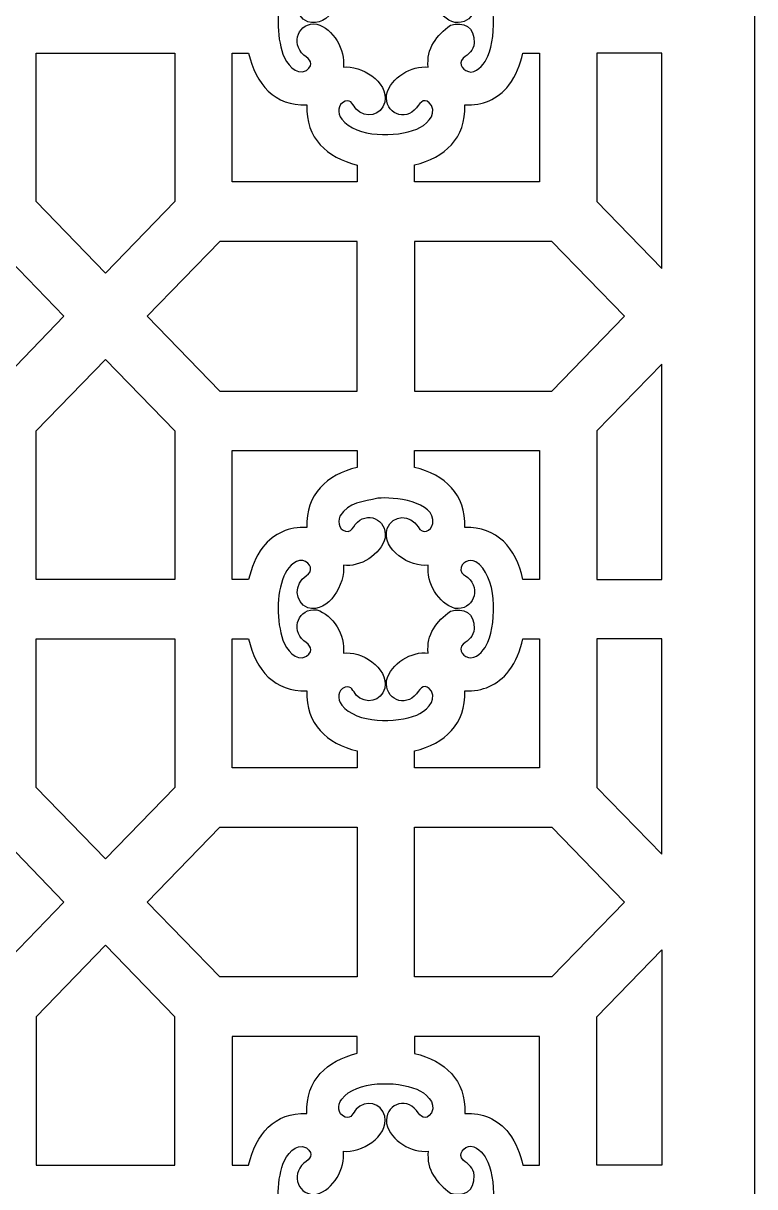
# Model space of a CAD drawing. Header units: centimetres. Extents: x -9.4 to 5.8, y -13.4 to 10.3.
# Drawn here: x 1.77 to 5.83, y -8.01 to -1.57 of the extents above; entities that cross this region are included whole.
import ezdxf

# ---------------------------------------------------------------- set-up
doc = ezdxf.new("R2010")
doc.units = ezdxf.units.CM
doc.header["$MEASUREMENT"] = 0
doc.layers.add('layer 1', color=7, linetype='Continuous')

msp = doc.modelspace()

# ---------------------------------------------------------------- linework, layer by layer
at = {"layer": 'layer 1', "color": 177}
for points, knots in [([(-1.39408, -13.43584), (-1.39408, -13.43584), (-1.39408, 10.29681), (-1.39408, 10.29681), (-1.39408, 10.29681), (-1.39408, 10.29681), (5.82888, 10.29681), (5.82888, 10.29681), (5.82888, 10.29681), (5.82888, 10.29681), (5.82888, -13.43584), (5.82888, -13.43584), (5.82888, -13.43584), (5.82888, -13.43584), (-1.39408, -13.43584), (-1.39408, -13.43584)], [0, 0, 0, 0, 0.2, 0.2, 0.2, 0.2, 0.4, 0.4, 0.4, 0.4, 0.6, 0.6, 0.6, 0.6, 1, 1, 1, 1]), ([(3.21359, -1.73772), (3.17752, -1.63619), (3.17675, -1.48376), (3.21796, -1.38412), (3.21796, -1.38412), (3.23634, -1.3428), (3.27403, -1.29074), (3.32335, -1.29699), (3.32335, -1.29699), (3.36869, -1.30785), (3.38429, -1.35585), (3.34281, -1.38203), (3.34281, -1.38203), (3.2748, -1.42498), (3.27469, -1.5262), (3.35104, -1.55849), (3.35104, -1.55849), (3.4674, -1.59263), (3.56071, -1.42421), (3.54843, -1.32345), (3.54843, -1.32345), (3.63992, -1.33542), (3.75543, -1.26521), (3.77941, -1.17059), (3.77941, -1.17059), (3.79196, -1.06678), (3.67699, -1.01947), (3.61327, -1.0976), (3.61327, -1.0976), (3.6023, -1.11428), (3.59635, -1.13278), (3.57503, -1.13664), (3.57503, -1.13664), (3.52958, -1.13919), (3.51394, -1.08829), (3.52927, -1.0516), (3.52927, -1.0516), (3.57693, -0.97197), (3.65853, -0.97124), (3.7399, -0.952), (3.7399, -0.952), (3.82351, -0.94297), (4.05913, -0.96799), (4.04457, -1.091), (4.04457, -1.091), (4.03403, -1.1378), (3.98757, -1.15395), (3.9622, -1.11108), (3.9622, -1.11108), (3.92049, -1.04056), (3.82235, -1.04129), (3.79134, -1.11961), (3.79134, -1.11961), (3.75832, -1.23957), (3.92157, -1.3365), (4.01893, -1.32345), (4.01893, -1.32345), (4.00742, -1.41919), (4.07508, -1.53717), (4.16696, -1.56196), (4.16696, -1.56196), (4.26745, -1.57494), (4.31333, -1.45622), (4.23763, -1.39041), (4.23763, -1.39041), (4.22149, -1.3791), (4.20357, -1.37296), (4.19982, -1.35091), (4.19982, -1.35091), (4.19739, -1.30398), (4.24659, -1.28784), (4.28216, -1.30364), (4.28216, -1.30364), (4.40119, -1.37968), (4.39864, -1.62959), (4.34944, -1.74869), (4.34944, -1.74869), (4.33213, -1.78754), (4.30012, -1.83234), (4.25536, -1.83659), (4.25536, -1.83659), (4.21705, -1.83601), (4.17943, -1.79252), (4.21222, -1.75946), (4.21222, -1.75946), (4.24543, -1.73606), (4.26729, -1.7205), (4.27417, -1.67469), (4.27417, -1.67469), (4.27695, -1.58664), (4.21496, -1.5554), (4.14155, -1.57768), (4.14155, -1.57768), (4.06604, -1.63287), (4.00661, -1.70567), (4.01893, -1.80936), (4.01893, -1.80936), (3.9262, -1.79762), (3.81197, -1.86721), (3.78798, -1.96222), (3.78798, -1.96222), (3.77543, -2.06603), (3.89044, -2.11341), (3.95412, -2.03521), (3.95412, -2.03521), (3.97714, -2.00018), (4.00286, -1.97299), (4.03658, -2.02115), (4.03658, -2.02115), (4.06709, -2.08171), (4.00163, -2.13238), (3.95497, -2.15296), (3.95497, -2.15296), (3.84093, -2.19954), (3.62095, -2.20116), (3.53919, -2.09777), (3.53919, -2.09777), (3.51575, -2.06224), (3.5132, -2.01698), (3.5587, -1.99825), (3.5587, -1.99825), (3.59419, -1.98778), (3.60176, -2.02107), (3.61918, -2.04243), (3.61918, -2.04243), (3.67212, -2.09561), (3.75794, -2.07893), (3.77868, -2.00346), (3.77868, -2.00346), (3.79783, -1.88722), (3.64505, -1.79704), (3.54843, -1.80936), (3.54843, -1.80936), (3.56024, -1.71378), (3.492, -1.59552), (3.4004, -1.57085), (3.4004, -1.57085), (3.29987, -1.55787), (3.25407, -1.67663), (3.32976, -1.74243), (3.32976, -1.74243), (3.36367, -1.76618), (3.39001, -1.79279), (3.34332, -1.82755), (3.34332, -1.82755), (3.28311, -1.85999), (3.23325, -1.78889), (3.21359, -1.73772)], [0, 0, 0, 0, 0.0263158, 0.0263158, 0.0263158, 0.0263158, 0.0526316, 0.0526316, 0.0526316, 0.0526316, 0.0789474, 0.0789474, 0.0789474, 0.0789474, 0.1052632, 0.1052632, 0.1052632, 0.1052632, 0.1315789, 0.1315789, 0.1315789, 0.1315789, 0.1578947, 0.1578947, 0.1578947, 0.1578947, 0.1842105, 0.1842105, 0.1842105, 0.1842105, 0.2105263, 0.2105263, 0.2105263, 0.2105263, 0.2368421, 0.2368421, 0.2368421, 0.2368421, 0.2631579, 0.2631579, 0.2631579, 0.2631579, 0.2894737, 0.2894737, 0.2894737, 0.2894737, 0.3157895, 0.3157895, 0.3157895, 0.3157895, 0.3421053, 0.3421053, 0.3421053, 0.3421053, 0.3684211, 0.3684211, 0.3684211, 0.3684211, 0.3947368, 0.3947368, 0.3947368, 0.3947368, 0.4210526, 0.4210526, 0.4210526, 0.4210526, 0.4473684, 0.4473684, 0.4473684, 0.4473684, 0.4736842, 0.4736842, 0.4736842, 0.4736842, 0.5, 0.5, 0.5, 0.5, 0.5263158, 0.5263158, 0.5263158, 0.5263158, 0.5526316, 0.5526316, 0.5526316, 0.5526316, 0.5789474, 0.5789474, 0.5789474, 0.5789474, 0.6052632, 0.6052632, 0.6052632, 0.6052632, 0.6315789, 0.6315789, 0.6315789, 0.6315789, 0.6578947, 0.6578947, 0.6578947, 0.6578947, 0.6842105, 0.6842105, 0.6842105, 0.6842105, 0.7105263, 0.7105263, 0.7105263, 0.7105263, 0.7368421, 0.7368421, 0.7368421, 0.7368421, 0.7631579, 0.7631579, 0.7631579, 0.7631579, 0.7894737, 0.7894737, 0.7894737, 0.7894737, 0.8157895, 0.8157895, 0.8157895, 0.8157895, 0.8421053, 0.8421053, 0.8421053, 0.8421053, 0.8684211, 0.8684211, 0.8684211, 0.8684211, 0.8947368, 0.8947368, 0.8947368, 0.8947368, 0.9210526, 0.9210526, 0.9210526, 0.9210526, 0.9473684, 0.9473684, 0.9473684, 0.9473684, 1, 1, 1, 1]), ([(2.61356, -1.73119), (2.61356, -1.73119), (1.84599, -1.73119), (1.84599, -1.73119), (1.84599, -1.73119), (1.84599, -1.73119), (1.84599, -2.55364), (1.84599, -2.55364), (1.84599, -2.55364), (1.84599, -2.55364), (2.22979, -2.94996), (2.22979, -2.94996), (2.22979, -2.94996), (2.22979, -2.94996), (2.61356, -2.55364), (2.61356, -2.55364), (2.61356, -2.55364), (2.61356, -2.55364), (2.61356, -1.73119), (2.61356, -1.73119)], [0, 0, 0, 0, 0.1666667, 0.1666667, 0.1666667, 0.1666667, 0.3333333, 0.3333333, 0.3333333, 0.3333333, 0.5, 0.5, 0.5, 0.5, 0.6666667, 0.6666667, 0.6666667, 0.6666667, 1, 1, 1, 1]), ([(3.02331, -1.73119), (3.02331, -1.73119), (2.93267, -1.73119), (2.93267, -1.73119), (2.93267, -1.73119), (2.93267, -1.73119), (2.93267, -2.44531), (2.93267, -2.44531), (2.93267, -2.44531), (2.93267, -2.44531), (3.62416, -2.44531), (3.62416, -2.44531), (3.62416, -2.44531), (3.62416, -2.44531), (3.62416, -2.35166), (3.62416, -2.35166), (3.62416, -2.35166), (3.4567, -2.30945), (3.33938, -2.2049), (3.34583, -2.0186), (3.34583, -2.0186), (3.16543, -2.02528), (3.06375, -1.90429), (3.02331, -1.73119)], [0, 0, 0, 0, 0.1428571, 0.1428571, 0.1428571, 0.1428571, 0.2857143, 0.2857143, 0.2857143, 0.2857143, 0.4285714, 0.4285714, 0.4285714, 0.4285714, 0.5714286, 0.5714286, 0.5714286, 0.5714286, 0.7142857, 0.7142857, 0.7142857, 0.7142857, 1, 1, 1, 1]), ([(4.6348, -1.73119), (4.6348, -1.73119), (4.54404, -1.73119), (4.54404, -1.73119), (4.54404, -1.73119), (4.52844, -1.79723), (4.50546, -1.85451), (4.46607, -1.90885), (4.46607, -1.90885), (4.40061, -1.9896), (4.3224, -2.02235), (4.22153, -2.0186), (4.22153, -2.0186), (4.22802, -2.20448), (4.11096, -2.31034), (3.94331, -2.35143), (3.94331, -2.35143), (3.94331, -2.35143), (3.94331, -2.44531), (3.94331, -2.44531), (3.94331, -2.44531), (3.94331, -2.44531), (4.6348, -2.44531), (4.6348, -2.44531), (4.6348, -2.44531), (4.6348, -2.44531), (4.6348, -1.73119), (4.6348, -1.73119)], [0, 0, 0, 0, 0.125, 0.125, 0.125, 0.125, 0.25, 0.25, 0.25, 0.25, 0.375, 0.375, 0.375, 0.375, 0.5, 0.5, 0.5, 0.5, 0.625, 0.625, 0.625, 0.625, 0.75, 0.75, 0.75, 0.75, 1, 1, 1, 1]), ([(5.31296, -2.92439), (5.31296, -2.92439), (4.95395, -2.55364), (4.95395, -2.55364), (4.95395, -2.55364), (4.95395, -2.55364), (4.95395, -1.73119), (4.95395, -1.73119), (4.95395, -1.73119), (4.95395, -1.73119), (5.31296, -1.73119), (5.31296, -1.73119), (5.31296, -1.73119), (5.31296, -1.73119), (5.31296, -2.92439), (5.31296, -2.92439)], [0, 0, 0, 0, 0.2, 0.2, 0.2, 0.2, 0.4, 0.4, 0.4, 0.4, 0.6, 0.6, 0.6, 0.6, 1, 1, 1, 1]), ([(0.83539, -3.60352), (0.83539, -3.60352), (0.83539, -2.77489), (0.83539, -2.77489), (0.83539, -2.77489), (0.83539, -2.77489), (1.59693, -2.77489), (1.59693, -2.77489), (1.59693, -2.77489), (1.59693, -2.77489), (1.99811, -3.18921), (1.99811, -3.18921), (1.99811, -3.18921), (1.99811, -3.18921), (1.59693, -3.60352), (1.59693, -3.60352), (1.59693, -3.60352), (1.59693, -3.60352), (0.83539, -3.60352), (0.83539, -3.60352)], [0, 0, 0, 0, 0.1666667, 0.1666667, 0.1666667, 0.1666667, 0.3333333, 0.3333333, 0.3333333, 0.3333333, 0.5, 0.5, 0.5, 0.5, 0.6666667, 0.6666667, 0.6666667, 0.6666667, 1, 1, 1, 1]), ([(3.62416, -2.77489), (3.62416, -2.77489), (3.62416, -3.60352), (3.62416, -3.60352), (3.62416, -3.60352), (3.62416, -3.60352), (2.86262, -3.60352), (2.86262, -3.60352), (2.86262, -3.60352), (2.86262, -3.60352), (2.46144, -3.18921), (2.46144, -3.18921), (2.46144, -3.18921), (2.46144, -3.18921), (2.86262, -2.77489), (2.86262, -2.77489), (2.86262, -2.77489), (2.86262, -2.77489), (3.62416, -2.77489), (3.62416, -2.77489)], [0, 0, 0, 0, 0.1666667, 0.1666667, 0.1666667, 0.1666667, 0.3333333, 0.3333333, 0.3333333, 0.3333333, 0.5, 0.5, 0.5, 0.5, 0.6666667, 0.6666667, 0.6666667, 0.6666667, 1, 1, 1, 1]), ([(3.94331, -3.60352), (3.94331, -3.60352), (3.94331, -2.77489), (3.94331, -2.77489), (3.94331, -2.77489), (3.94331, -2.77489), (4.70485, -2.77489), (4.70485, -2.77489), (4.70485, -2.77489), (4.70485, -2.77489), (5.10603, -3.18921), (5.10603, -3.18921), (5.10603, -3.18921), (5.10603, -3.18921), (4.70485, -3.60352), (4.70485, -3.60352), (4.70485, -3.60352), (4.70485, -3.60352), (3.94331, -3.60352), (3.94331, -3.60352)], [0, 0, 0, 0, 0.1666667, 0.1666667, 0.1666667, 0.1666667, 0.3333333, 0.3333333, 0.3333333, 0.3333333, 0.5, 0.5, 0.5, 0.5, 0.6666667, 0.6666667, 0.6666667, 0.6666667, 1, 1, 1, 1]), ([(1.84599, -4.64722), (1.84599, -4.64722), (2.61356, -4.64722), (2.61356, -4.64722), (2.61356, -4.64722), (2.61356, -4.64722), (2.61356, -3.82481), (2.61356, -3.82481), (2.61356, -3.82481), (2.61356, -3.82481), (2.22979, -3.42846), (2.22979, -3.42846), (2.22979, -3.42846), (2.22979, -3.42846), (1.84599, -3.82481), (1.84599, -3.82481), (1.84599, -3.82481), (1.84599, -3.82481), (1.84599, -4.64722), (1.84599, -4.64722)], [0, 0, 0, 0, 0.1666667, 0.1666667, 0.1666667, 0.1666667, 0.3333333, 0.3333333, 0.3333333, 0.3333333, 0.5, 0.5, 0.5, 0.5, 0.6666667, 0.6666667, 0.6666667, 0.6666667, 1, 1, 1, 1]), ([(5.31296, -4.64722), (5.31296, -4.64722), (4.95395, -4.64722), (4.95395, -4.64722), (4.95395, -4.64722), (4.95395, -4.64722), (4.95395, -3.82481), (4.95395, -3.82481), (4.95395, -3.82481), (4.95395, -3.82481), (5.31296, -3.45402), (5.31296, -3.45402), (5.31296, -3.45402), (5.31296, -3.45402), (5.31296, -4.64722), (5.31296, -4.64722)], [0, 0, 0, 0, 0.2, 0.2, 0.2, 0.2, 0.4, 0.4, 0.4, 0.4, 0.6, 0.6, 0.6, 0.6, 1, 1, 1, 1]), ([(2.93267, -4.64722), (2.93267, -4.64722), (3.02335, -4.64722), (3.02335, -4.64722), (3.02335, -4.64722), (3.03895, -4.58114), (3.06201, -4.52363), (3.10156, -4.46926), (3.10156, -4.46926), (3.16698, -4.38877), (3.24511, -4.35614), (3.34583, -4.35985), (3.34583, -4.35985), (3.33942, -4.17385), (3.45639, -4.06811), (3.62416, -4.02695), (3.62416, -4.02695), (3.62416, -4.02695), (3.62416, -3.93314), (3.62416, -3.93314), (3.62416, -3.93314), (3.62416, -3.93314), (2.93267, -3.93314), (2.93267, -3.93314), (2.93267, -3.93314), (2.93267, -3.93314), (2.93267, -4.64722), (2.93267, -4.64722)], [0, 0, 0, 0, 0.125, 0.125, 0.125, 0.125, 0.25, 0.25, 0.25, 0.25, 0.375, 0.375, 0.375, 0.375, 0.5, 0.5, 0.5, 0.5, 0.625, 0.625, 0.625, 0.625, 0.75, 0.75, 0.75, 0.75, 1, 1, 1, 1]), ([(4.54385, -4.64722), (4.54385, -4.64722), (4.6348, -4.64722), (4.6348, -4.64722), (4.6348, -4.64722), (4.6348, -4.64722), (4.6348, -3.93314), (4.6348, -3.93314), (4.6348, -3.93314), (4.6348, -3.93314), (3.94331, -3.93314), (3.94331, -3.93314), (3.94331, -3.93314), (3.94331, -3.93314), (3.94331, -4.02683), (3.94331, -4.02683), (3.94331, -4.02683), (4.11088, -4.06908), (4.22802, -4.17335), (4.22153, -4.35985), (4.22153, -4.35985), (4.40157, -4.35321), (4.50403, -4.47401), (4.54385, -4.64722)], [0, 0, 0, 0, 0.1428571, 0.1428571, 0.1428571, 0.1428571, 0.2857143, 0.2857143, 0.2857143, 0.2857143, 0.4285714, 0.4285714, 0.4285714, 0.4285714, 0.5714286, 0.5714286, 0.5714286, 0.5714286, 0.7142857, 0.7142857, 0.7142857, 0.7142857, 1, 1, 1, 1]), ([(3.21359, -4.98332), (3.17752, -4.88183), (3.17675, -4.72936), (3.21796, -4.62976), (3.21796, -4.62976), (3.23634, -4.58844), (3.27403, -4.53634), (3.32335, -4.54263), (3.32335, -4.54263), (3.36869, -4.55349), (3.38429, -4.60145), (3.34281, -4.62768), (3.34281, -4.62768), (3.2748, -4.67058), (3.27469, -4.77184), (3.35104, -4.80413), (3.35104, -4.80413), (3.4674, -4.83827), (3.56071, -4.66981), (3.54843, -4.56909), (3.54843, -4.56909), (3.63992, -4.58102), (3.75543, -4.51081), (3.77941, -4.41619), (3.77941, -4.41619), (3.79196, -4.31238), (3.67699, -4.26507), (3.61327, -4.34324), (3.61327, -4.34324), (3.6023, -4.35989), (3.59635, -4.37842), (3.57503, -4.38229), (3.57503, -4.38229), (3.52958, -4.3848), (3.51394, -4.33393), (3.52927, -4.29725), (3.52927, -4.29725), (3.57693, -4.21757), (3.65853, -4.21684), (3.7399, -4.19761), (3.7399, -4.19761), (3.82351, -4.18861), (4.05913, -4.21359), (4.04457, -4.33664), (4.04457, -4.33664), (4.03403, -4.38344), (3.98757, -4.39955), (3.9622, -4.35672), (3.9622, -4.35672), (3.92049, -4.2862), (3.82235, -4.28693), (3.79134, -4.36522), (3.79134, -4.36522), (3.75832, -4.48521), (3.92157, -4.58214), (4.01893, -4.56909), (4.01893, -4.56909), (4.00742, -4.66483), (4.07508, -4.78281), (4.16696, -4.8076), (4.16696, -4.8076), (4.26745, -4.82058), (4.31333, -4.70183), (4.23763, -4.63602), (4.23763, -4.63602), (4.22149, -4.62474), (4.20357, -4.61856), (4.19982, -4.59655), (4.19982, -4.59655), (4.19739, -4.54959), (4.24659, -4.53344), (4.28216, -4.54928), (4.28216, -4.54928), (4.40119, -4.62532), (4.39864, -4.87523), (4.34944, -4.99433), (4.34944, -4.99433), (4.33213, -5.03318), (4.30012, -5.07798), (4.25536, -5.08223), (4.25536, -5.08223), (4.21705, -5.08161), (4.17943, -5.03816), (4.21222, -5.00507), (4.21222, -5.00507), (4.24543, -4.9817), (4.26729, -4.9661), (4.27417, -4.92034), (4.27417, -4.92034), (4.27695, -4.83228), (4.21496, -4.80104), (4.14155, -4.82332), (4.14155, -4.82332), (4.06604, -4.87847), (4.00661, -4.95131), (4.01893, -5.055), (4.01893, -5.055), (3.9262, -5.04322), (3.81197, -5.11286), (3.78798, -5.20786), (3.78798, -5.20786), (3.77543, -5.31167), (3.89044, -5.35906), (3.95412, -5.28081), (3.95412, -5.28081), (3.97714, -5.24578), (4.00286, -5.2186), (4.03658, -5.26679), (4.03658, -5.26679), (4.06709, -5.32731), (4.00163, -5.37802), (3.95497, -5.3986), (3.95497, -5.3986), (3.84093, -5.44518), (3.62095, -5.4468), (3.53919, -5.34342), (3.53919, -5.34342), (3.51575, -5.30785), (3.5132, -5.26258), (3.5587, -5.24385), (3.5587, -5.24385), (3.59419, -5.23343), (3.60176, -5.26672), (3.61918, -5.28807), (3.61918, -5.28807), (3.67212, -5.34125), (3.75794, -5.32457), (3.77868, -5.24911), (3.77868, -5.24911), (3.79783, -5.13282), (3.64505, -5.04268), (3.54843, -5.055), (3.54843, -5.055), (3.56024, -4.95942), (3.492, -4.84117), (3.4004, -4.81645), (3.4004, -4.81645), (3.29987, -4.80351), (3.25407, -4.92227), (3.32976, -4.98804), (3.32976, -4.98804), (3.36367, -5.01183), (3.39001, -5.0384), (3.34332, -5.07319), (3.34332, -5.07319), (3.28311, -5.10563), (3.23325, -5.0345), (3.21359, -4.98332)], [0, 0, 0, 0, 0.0263158, 0.0263158, 0.0263158, 0.0263158, 0.0526316, 0.0526316, 0.0526316, 0.0526316, 0.0789474, 0.0789474, 0.0789474, 0.0789474, 0.1052632, 0.1052632, 0.1052632, 0.1052632, 0.1315789, 0.1315789, 0.1315789, 0.1315789, 0.1578947, 0.1578947, 0.1578947, 0.1578947, 0.1842105, 0.1842105, 0.1842105, 0.1842105, 0.2105263, 0.2105263, 0.2105263, 0.2105263, 0.2368421, 0.2368421, 0.2368421, 0.2368421, 0.2631579, 0.2631579, 0.2631579, 0.2631579, 0.2894737, 0.2894737, 0.2894737, 0.2894737, 0.3157895, 0.3157895, 0.3157895, 0.3157895, 0.3421053, 0.3421053, 0.3421053, 0.3421053, 0.3684211, 0.3684211, 0.3684211, 0.3684211, 0.3947368, 0.3947368, 0.3947368, 0.3947368, 0.4210526, 0.4210526, 0.4210526, 0.4210526, 0.4473684, 0.4473684, 0.4473684, 0.4473684, 0.4736842, 0.4736842, 0.4736842, 0.4736842, 0.5, 0.5, 0.5, 0.5, 0.5263158, 0.5263158, 0.5263158, 0.5263158, 0.5526316, 0.5526316, 0.5526316, 0.5526316, 0.5789474, 0.5789474, 0.5789474, 0.5789474, 0.6052632, 0.6052632, 0.6052632, 0.6052632, 0.6315789, 0.6315789, 0.6315789, 0.6315789, 0.6578947, 0.6578947, 0.6578947, 0.6578947, 0.6842105, 0.6842105, 0.6842105, 0.6842105, 0.7105263, 0.7105263, 0.7105263, 0.7105263, 0.7368421, 0.7368421, 0.7368421, 0.7368421, 0.7631579, 0.7631579, 0.7631579, 0.7631579, 0.7894737, 0.7894737, 0.7894737, 0.7894737, 0.8157895, 0.8157895, 0.8157895, 0.8157895, 0.8421053, 0.8421053, 0.8421053, 0.8421053, 0.8684211, 0.8684211, 0.8684211, 0.8684211, 0.8947368, 0.8947368, 0.8947368, 0.8947368, 0.9210526, 0.9210526, 0.9210526, 0.9210526, 0.9473684, 0.9473684, 0.9473684, 0.9473684, 1, 1, 1, 1]), ([(2.61356, -4.97684), (2.61356, -4.97684), (1.84599, -4.97684), (1.84599, -4.97684), (1.84599, -4.97684), (1.84599, -4.97684), (1.84599, -5.79928), (1.84599, -5.79928), (1.84599, -5.79928), (1.84599, -5.79928), (2.22979, -6.1956), (2.22979, -6.1956), (2.22979, -6.1956), (2.22979, -6.1956), (2.61356, -5.79928), (2.61356, -5.79928), (2.61356, -5.79928), (2.61356, -5.79928), (2.61356, -4.97684), (2.61356, -4.97684)], [0, 0, 0, 0, 0.1666667, 0.1666667, 0.1666667, 0.1666667, 0.3333333, 0.3333333, 0.3333333, 0.3333333, 0.5, 0.5, 0.5, 0.5, 0.6666667, 0.6666667, 0.6666667, 0.6666667, 1, 1, 1, 1]), ([(3.02331, -4.97684), (3.02331, -4.97684), (2.93267, -4.97684), (2.93267, -4.97684), (2.93267, -4.97684), (2.93267, -4.97684), (2.93267, -5.69095), (2.93267, -5.69095), (2.93267, -5.69095), (2.93267, -5.69095), (3.62416, -5.69095), (3.62416, -5.69095), (3.62416, -5.69095), (3.62416, -5.69095), (3.62416, -5.5973), (3.62416, -5.5973), (3.62416, -5.5973), (3.4567, -5.55505), (3.33938, -5.45055), (3.34583, -5.26421), (3.34583, -5.26421), (3.16543, -5.27089), (3.06375, -5.14993), (3.02331, -4.97684)], [0, 0, 0, 0, 0.1428571, 0.1428571, 0.1428571, 0.1428571, 0.2857143, 0.2857143, 0.2857143, 0.2857143, 0.4285714, 0.4285714, 0.4285714, 0.4285714, 0.5714286, 0.5714286, 0.5714286, 0.5714286, 0.7142857, 0.7142857, 0.7142857, 0.7142857, 1, 1, 1, 1]), ([(4.6348, -4.97684), (4.6348, -4.97684), (4.54404, -4.97684), (4.54404, -4.97684), (4.54404, -4.97684), (4.52844, -5.04288), (4.50546, -5.10011), (4.46607, -5.15445), (4.46607, -5.15445), (4.40061, -5.2352), (4.3224, -5.26795), (4.22153, -5.26421), (4.22153, -5.26421), (4.22802, -5.45012), (4.11096, -5.55598), (3.94331, -5.59707), (3.94331, -5.59707), (3.94331, -5.59707), (3.94331, -5.69095), (3.94331, -5.69095), (3.94331, -5.69095), (3.94331, -5.69095), (4.6348, -5.69095), (4.6348, -5.69095), (4.6348, -5.69095), (4.6348, -5.69095), (4.6348, -4.97684), (4.6348, -4.97684)], [0, 0, 0, 0, 0.125, 0.125, 0.125, 0.125, 0.25, 0.25, 0.25, 0.25, 0.375, 0.375, 0.375, 0.375, 0.5, 0.5, 0.5, 0.5, 0.625, 0.625, 0.625, 0.625, 0.75, 0.75, 0.75, 0.75, 1, 1, 1, 1]), ([(5.31296, -6.17003), (5.31296, -6.17003), (4.95395, -5.79928), (4.95395, -5.79928), (4.95395, -5.79928), (4.95395, -5.79928), (4.95395, -4.97684), (4.95395, -4.97684), (4.95395, -4.97684), (4.95395, -4.97684), (5.31296, -4.97684), (5.31296, -4.97684), (5.31296, -4.97684), (5.31296, -4.97684), (5.31296, -6.17003), (5.31296, -6.17003)], [0, 0, 0, 0, 0.2, 0.2, 0.2, 0.2, 0.4, 0.4, 0.4, 0.4, 0.6, 0.6, 0.6, 0.6, 1, 1, 1, 1]), ([(1.99811, -6.43485), (1.99811, -6.43485), (1.59693, -6.02054), (1.59693, -6.02054), (1.59693, -6.02054), (1.59693, -6.02054), (0.83539, -6.02054), (0.83539, -6.02054), (0.83539, -6.02054), (0.83539, -6.02054), (0.83539, -6.84916), (0.83539, -6.84916), (0.83539, -6.84916), (0.83539, -6.84916), (1.59693, -6.84916), (1.59693, -6.84916), (1.59693, -6.84916), (1.59693, -6.84916), (1.99811, -6.43485), (1.99811, -6.43485)], [0, 0, 0, 0, 0.1666667, 0.1666667, 0.1666667, 0.1666667, 0.3333333, 0.3333333, 0.3333333, 0.3333333, 0.5, 0.5, 0.5, 0.5, 0.6666667, 0.6666667, 0.6666667, 0.6666667, 1, 1, 1, 1]), ([(3.62416, -6.02054), (3.62416, -6.02054), (2.86262, -6.02054), (2.86262, -6.02054), (2.86262, -6.02054), (2.86262, -6.02054), (2.46144, -6.43485), (2.46144, -6.43485), (2.46144, -6.43485), (2.46144, -6.43485), (2.86262, -6.84916), (2.86262, -6.84916), (2.86262, -6.84916), (2.86262, -6.84916), (3.62416, -6.84916), (3.62416, -6.84916), (3.62416, -6.84916), (3.62416, -6.84916), (3.62416, -6.02054), (3.62416, -6.02054)], [0, 0, 0, 0, 0.1666667, 0.1666667, 0.1666667, 0.1666667, 0.3333333, 0.3333333, 0.3333333, 0.3333333, 0.5, 0.5, 0.5, 0.5, 0.6666667, 0.6666667, 0.6666667, 0.6666667, 1, 1, 1, 1]), ([(5.10603, -6.43485), (5.10603, -6.43485), (4.70485, -6.02054), (4.70485, -6.02054), (4.70485, -6.02054), (4.70485, -6.02054), (3.94331, -6.02054), (3.94331, -6.02054), (3.94331, -6.02054), (3.94331, -6.02054), (3.94331, -6.84916), (3.94331, -6.84916), (3.94331, -6.84916), (3.94331, -6.84916), (4.70485, -6.84916), (4.70485, -6.84916), (4.70485, -6.84916), (4.70485, -6.84916), (5.10603, -6.43485), (5.10603, -6.43485)], [0, 0, 0, 0, 0.1666667, 0.1666667, 0.1666667, 0.1666667, 0.3333333, 0.3333333, 0.3333333, 0.3333333, 0.5, 0.5, 0.5, 0.5, 0.6666667, 0.6666667, 0.6666667, 0.6666667, 1, 1, 1, 1]), ([(2.61356, -7.89286), (2.61356, -7.89286), (1.84599, -7.89286), (1.84599, -7.89286), (1.84599, -7.89286), (1.84599, -7.89286), (1.84599, -7.07041), (1.84599, -7.07041), (1.84599, -7.07041), (1.84599, -7.07041), (2.22979, -6.6741), (2.22979, -6.6741), (2.22979, -6.6741), (2.22979, -6.6741), (2.61356, -7.07041), (2.61356, -7.07041), (2.61356, -7.07041), (2.61356, -7.07041), (2.61356, -7.89286), (2.61356, -7.89286)], [0, 0, 0, 0, 0.1666667, 0.1666667, 0.1666667, 0.1666667, 0.3333333, 0.3333333, 0.3333333, 0.3333333, 0.5, 0.5, 0.5, 0.5, 0.6666667, 0.6666667, 0.6666667, 0.6666667, 1, 1, 1, 1]), ([(5.31296, -6.69966), (5.31296, -6.69966), (4.95395, -7.07041), (4.95395, -7.07041), (4.95395, -7.07041), (4.95395, -7.07041), (4.95395, -7.89286), (4.95395, -7.89286), (4.95395, -7.89286), (4.95395, -7.89286), (5.31296, -7.89286), (5.31296, -7.89286), (5.31296, -7.89286), (5.31296, -7.89286), (5.31296, -6.69966), (5.31296, -6.69966)], [0, 0, 0, 0, 0.2, 0.2, 0.2, 0.2, 0.4, 0.4, 0.4, 0.4, 0.6, 0.6, 0.6, 0.6, 1, 1, 1, 1]), ([(3.02331, -7.89286), (3.02331, -7.89286), (2.93267, -7.89286), (2.93267, -7.89286), (2.93267, -7.89286), (2.93267, -7.89286), (2.93267, -7.17874), (2.93267, -7.17874), (2.93267, -7.17874), (2.93267, -7.17874), (3.62416, -7.17874), (3.62416, -7.17874), (3.62416, -7.17874), (3.62416, -7.17874), (3.62416, -7.27239), (3.62416, -7.27239), (3.62416, -7.27239), (3.4567, -7.31461), (3.33938, -7.41915), (3.34583, -7.60545), (3.34583, -7.60545), (3.16543, -7.59877), (3.06375, -7.71977), (3.02331, -7.89286)], [0, 0, 0, 0, 0.1428571, 0.1428571, 0.1428571, 0.1428571, 0.2857143, 0.2857143, 0.2857143, 0.2857143, 0.4285714, 0.4285714, 0.4285714, 0.4285714, 0.5714286, 0.5714286, 0.5714286, 0.5714286, 0.7142857, 0.7142857, 0.7142857, 0.7142857, 1, 1, 1, 1]), ([(4.6348, -7.89286), (4.6348, -7.89286), (4.54404, -7.89286), (4.54404, -7.89286), (4.54404, -7.89286), (4.52844, -7.82682), (4.50546, -7.76955), (4.46607, -7.71525), (4.46607, -7.71525), (4.40061, -7.63445), (4.3224, -7.60174), (4.22153, -7.60545), (4.22153, -7.60545), (4.22802, -7.41957), (4.11096, -7.31372), (3.94331, -7.27259), (3.94331, -7.27259), (3.94331, -7.27259), (3.94331, -7.17874), (3.94331, -7.17874), (3.94331, -7.17874), (3.94331, -7.17874), (4.6348, -7.17874), (4.6348, -7.17874), (4.6348, -7.17874), (4.6348, -7.17874), (4.6348, -7.89286), (4.6348, -7.89286)], [0, 0, 0, 0, 0.125, 0.125, 0.125, 0.125, 0.25, 0.25, 0.25, 0.25, 0.375, 0.375, 0.375, 0.375, 0.5, 0.5, 0.5, 0.5, 0.625, 0.625, 0.625, 0.625, 0.75, 0.75, 0.75, 0.75, 1, 1, 1, 1]), ([(3.21359, -7.88633), (3.17752, -7.98786), (3.17675, -8.1403), (3.21796, -8.23993), (3.21796, -8.23993), (3.23634, -8.28126), (3.27403, -8.33332), (3.32335, -8.32706), (3.32335, -8.32706), (3.36869, -8.31617), (3.38429, -8.2682), (3.34281, -8.24202), (3.34281, -8.24202), (3.2748, -8.19911), (3.27469, -8.09785), (3.35104, -8.06557), (3.35104, -8.06557), (3.4674, -8.03143), (3.56071, -8.19989), (3.54843, -8.30061), (3.54843, -8.30061), (3.63992, -8.28867), (3.75543, -8.35888), (3.77941, -8.45346), (3.77941, -8.45346), (3.79196, -8.55727), (3.67699, -8.60458), (3.61327, -8.52645), (3.61327, -8.52645), (3.6023, -8.50977), (3.59635, -8.49127), (3.57503, -8.48741), (3.57503, -8.48741), (3.52958, -8.48486), (3.51394, -8.53572), (3.52927, -8.57245), (3.52927, -8.57245), (3.57693, -8.65208), (3.65853, -8.65282), (3.7399, -8.67205), (3.7399, -8.67205), (3.82351, -8.68109), (4.05913, -8.65606), (4.04457, -8.53306), (4.04457, -8.53306), (4.03403, -8.48625), (3.98757, -8.47011), (3.9622, -8.51298), (3.9622, -8.51298), (3.92049, -8.5835), (3.82235, -8.58276), (3.79134, -8.50444), (3.79134, -8.50444), (3.75832, -8.38449), (3.92157, -8.28755), (4.01893, -8.30061), (4.01893, -8.30061), (4.00742, -8.20487), (4.07508, -8.08685), (4.16696, -8.06205), (4.16696, -8.06205), (4.26745, -8.04911), (4.31333, -8.16783), (4.23763, -8.23364), (4.23763, -8.23364), (4.22149, -8.24496), (4.20357, -8.2511), (4.19982, -8.27315), (4.19982, -8.27315), (4.19739, -8.32007), (4.24659, -8.33621), (4.28216, -8.32042), (4.28216, -8.32042), (4.40119, -8.24438), (4.39864, -7.99447), (4.34944, -7.87536), (4.34944, -7.87536), (4.33213, -7.83651), (4.30012, -7.79171), (4.25536, -7.78743), (4.25536, -7.78743), (4.21705, -7.78808), (4.17943, -7.83153), (4.21222, -7.86459), (4.21222, -7.86459), (4.24543, -7.88799), (4.26729, -7.90356), (4.27417, -7.94936), (4.27417, -7.94936), (4.27695, -8.03741), (4.21496, -8.06866), (4.14155, -8.04637), (4.14155, -8.04637), (4.06604, -7.99122), (4.00661, -7.91839), (4.01893, -7.81469), (4.01893, -7.81469), (3.9262, -7.82643), (3.81197, -7.75684), (3.78798, -7.66184), (3.78798, -7.66184), (3.77543, -7.55803), (3.89044, -7.51064), (3.95412, -7.58888), (3.95412, -7.58888), (3.97714, -7.62387), (4.00286, -7.65106), (4.03658, -7.6029), (4.03658, -7.6029), (4.06709, -7.54235), (4.00163, -7.49168), (3.95497, -7.47109), (3.95497, -7.47109), (3.84093, -7.42452), (3.62095, -7.4229), (3.53919, -7.52628), (3.53919, -7.52628), (3.51575, -7.56185), (3.5132, -7.60707), (3.5587, -7.6258), (3.5587, -7.6258), (3.59419, -7.63623), (3.60176, -7.60298), (3.61918, -7.58162), (3.61918, -7.58162), (3.67212, -7.52844), (3.75794, -7.54513), (3.77868, -7.62059), (3.77868, -7.62059), (3.79783, -7.73684), (3.64505, -7.82701), (3.54843, -7.81469), (3.54843, -7.81469), (3.56024, -7.91028), (3.492, -8.02853), (3.4004, -8.05325), (3.4004, -8.05325), (3.29987, -8.06618), (3.25407, -7.94743), (3.32976, -7.88162), (3.32976, -7.88162), (3.36367, -7.85787), (3.39001, -7.83126), (3.34332, -7.7965), (3.34332, -7.7965), (3.28311, -7.76406), (3.23325, -7.8352), (3.21359, -7.88633)], [0, 0, 0, 0, 0.0263158, 0.0263158, 0.0263158, 0.0263158, 0.0526316, 0.0526316, 0.0526316, 0.0526316, 0.0789474, 0.0789474, 0.0789474, 0.0789474, 0.1052632, 0.1052632, 0.1052632, 0.1052632, 0.1315789, 0.1315789, 0.1315789, 0.1315789, 0.1578947, 0.1578947, 0.1578947, 0.1578947, 0.1842105, 0.1842105, 0.1842105, 0.1842105, 0.2105263, 0.2105263, 0.2105263, 0.2105263, 0.2368421, 0.2368421, 0.2368421, 0.2368421, 0.2631579, 0.2631579, 0.2631579, 0.2631579, 0.2894737, 0.2894737, 0.2894737, 0.2894737, 0.3157895, 0.3157895, 0.3157895, 0.3157895, 0.3421053, 0.3421053, 0.3421053, 0.3421053, 0.3684211, 0.3684211, 0.3684211, 0.3684211, 0.3947368, 0.3947368, 0.3947368, 0.3947368, 0.4210526, 0.4210526, 0.4210526, 0.4210526, 0.4473684, 0.4473684, 0.4473684, 0.4473684, 0.4736842, 0.4736842, 0.4736842, 0.4736842, 0.5, 0.5, 0.5, 0.5, 0.5263158, 0.5263158, 0.5263158, 0.5263158, 0.5526316, 0.5526316, 0.5526316, 0.5526316, 0.5789474, 0.5789474, 0.5789474, 0.5789474, 0.6052632, 0.6052632, 0.6052632, 0.6052632, 0.6315789, 0.6315789, 0.6315789, 0.6315789, 0.6578947, 0.6578947, 0.6578947, 0.6578947, 0.6842105, 0.6842105, 0.6842105, 0.6842105, 0.7105263, 0.7105263, 0.7105263, 0.7105263, 0.7368421, 0.7368421, 0.7368421, 0.7368421, 0.7631579, 0.7631579, 0.7631579, 0.7631579, 0.7894737, 0.7894737, 0.7894737, 0.7894737, 0.8157895, 0.8157895, 0.8157895, 0.8157895, 0.8421053, 0.8421053, 0.8421053, 0.8421053, 0.8684211, 0.8684211, 0.8684211, 0.8684211, 0.8947368, 0.8947368, 0.8947368, 0.8947368, 0.9210526, 0.9210526, 0.9210526, 0.9210526, 0.9473684, 0.9473684, 0.9473684, 0.9473684, 1, 1, 1, 1])]:
    msp.add_open_spline(points, degree=3, knots=knots, dxfattribs=at)

doc.saveas('drawing.dxf')
